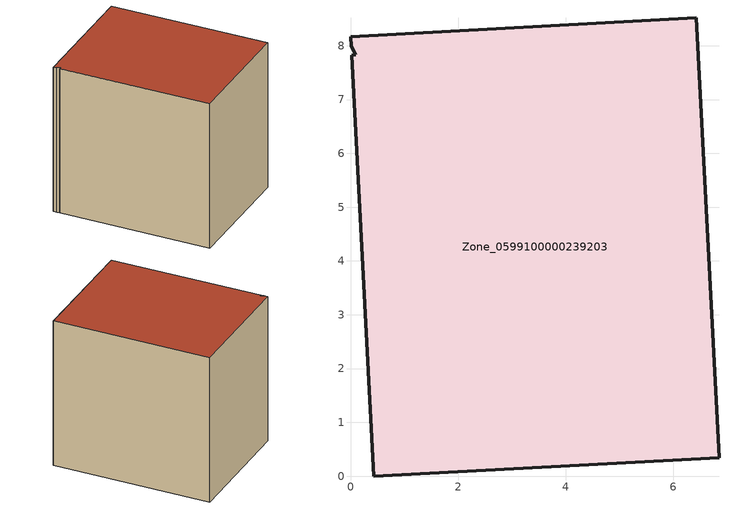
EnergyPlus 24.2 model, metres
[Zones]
Zone_0599100000239203
 floor ground (C_G): 0.43,0 0.02,7.82 0.1,7.83 0.01,7.99 0,8.17 6.43,8.52 6.85,0.34 z0
 wall outside (C_F): 0.43,0 6.85,0.34 6.43,8.52 0,8.17 0.01,7.99 0.1,7.83 0.02,7.82 0.43,0 z0:7.86
 roof outside (C_R): 0.02,7.82 0.43,0 6.85,0.34 6.43,8.52 0,8.17 0.01,7.99 0.1,7.83 z7.86
[BUILDING]
Pand.0599100000239203: North Axis=0; Terrain=City; Loads Convergence Tolerance Value=0.04; Temperature Convergence Tolerance Value=0.4; Solar Distribution=FullExterior; Maximum Number of Warmup Days=25; Minimum Number of Warmup Days=1
[Site:Location]
Rotterdam.The.Hague.AP_ZH_NLD Design_Conditions: Latitude=51.96; Longitude=4.45; Time Zone=1; Elevation=-4.5
[SITE:GROUNDTEMPERATURE:BUILDINGSURFACE]
18, 18, 18, 18, 18, 18, 18, 18, 18, 18, 18, 18
[MATERIAL] Thermal Absorptance=0.9; Solar Absorptance=0.7; Visible Absorptance=0.7
Name | Roughness | Thickness | Conductivity | Density | Specific Heat
G.TC.1946-1964 | MediumSmooth | 0.15 | 1 | 540 | 1210
F.TC.1946-1964 | Rough | 0.3 | 0.857143 | 1920 | 840
R.TC.1946-1964 | MediumRough | 0.2 | 0.235294 | 1500 | 1000
[CONSTRUCTION]
C_G: G.TC.1946-1964
C_F: F.TC.1946-1964
C_R: R.TC.1946-1964
[ZONE]
Zone_0599100000239203: Type=1; Multiplier=1; Ceiling Height=Autocalculate; Volume=Autocalculate; Floor Area=autocalculate; Part of Total Floor Area=Yes
[ZONEINFILTRATION:DESIGNFLOWRATE]
Infil_Zone_0599100000239203: Zone or ZoneList or Space or SpaceList=Zone_0599100000239203; Schedule=AlwaysOn; Design Flow Rate Calculation Method=Flow/Area; Flow Rate per Floor Area=0.003; Constant Term Coefficient=1; Temperature Term Coefficient=0; Velocity Term Coefficient=0; Velocity Squared Term Coefficient=0
[HVACTEMPLATE:ZONE:IDEALLOADSAIRSYSTEM]
Zone_0599100000239203: Maximum Heating Supply Air Temperature=50; Minimum Cooling Supply Air Temperature=13; Maximum Heating Supply Air Humidity Ratio=0.0156; Minimum Cooling Supply Air Humidity Ratio=0.0077; Heating Limit=NoLimit; Cooling Limit=NoLimit; Dehumidification Control Type=ConstantSensibleHeatRatio; Cooling Sensible Heat Ratio=0.7; Dehumidification Setpoint=60; Humidification Control Type=None; Humidification Setpoint=30; Outdoor Air Method=None; Outdoor Air Flow Rate per Person=0.00944; Outdoor Air Flow Rate per Zone Floor Area=0; Outdoor Air Flow Rate per Zone=0; Demand Controlled Ventilation Type=None; Outdoor Air Economizer Type=NoEconomizer; Heat Recovery Type=None; Sensible Heat Recovery Effectiveness=0.7; Latent Heat Recovery Effectiveness=0.65
[ZONECONTROL:THERMOSTAT]
ThermostatControl_Zone_0599100000239203: Zone or ZoneList=Zone_0599100000239203; Control Type Schedule=DualSetpointControlType; Control 1=Thermostat_Zone_0599100000239203; Temperature Difference Between Cutout And Setpoint=0
[THERMOSTATSETPOINT:DUALSETPOINT]
Thermostat_Zone_0599100000239203: Heating Setpoint Temperature Schedule=HeatingSetpoint_Zone_0599100000239203; Cooling Setpoint Temperature Schedule=CoolingSetpoint_Zone_0599100000239203
[SCHEDULE:COMPACT]
HeatingSetpoint_Zone_0599100000239203: Through: 12/31, For: AllDays, Until: 24:00, 21
CoolingSetpoint_Zone_0599100000239203: Through: 12/31, For: AllDays, Until: 24:00, 24
DualSetpointControlType: Through: 12/31, For: AllDays, Until: 24:00, 4
AlwaysOn: Through: 12/31, For: AllDays, Until: 24:00, 1
